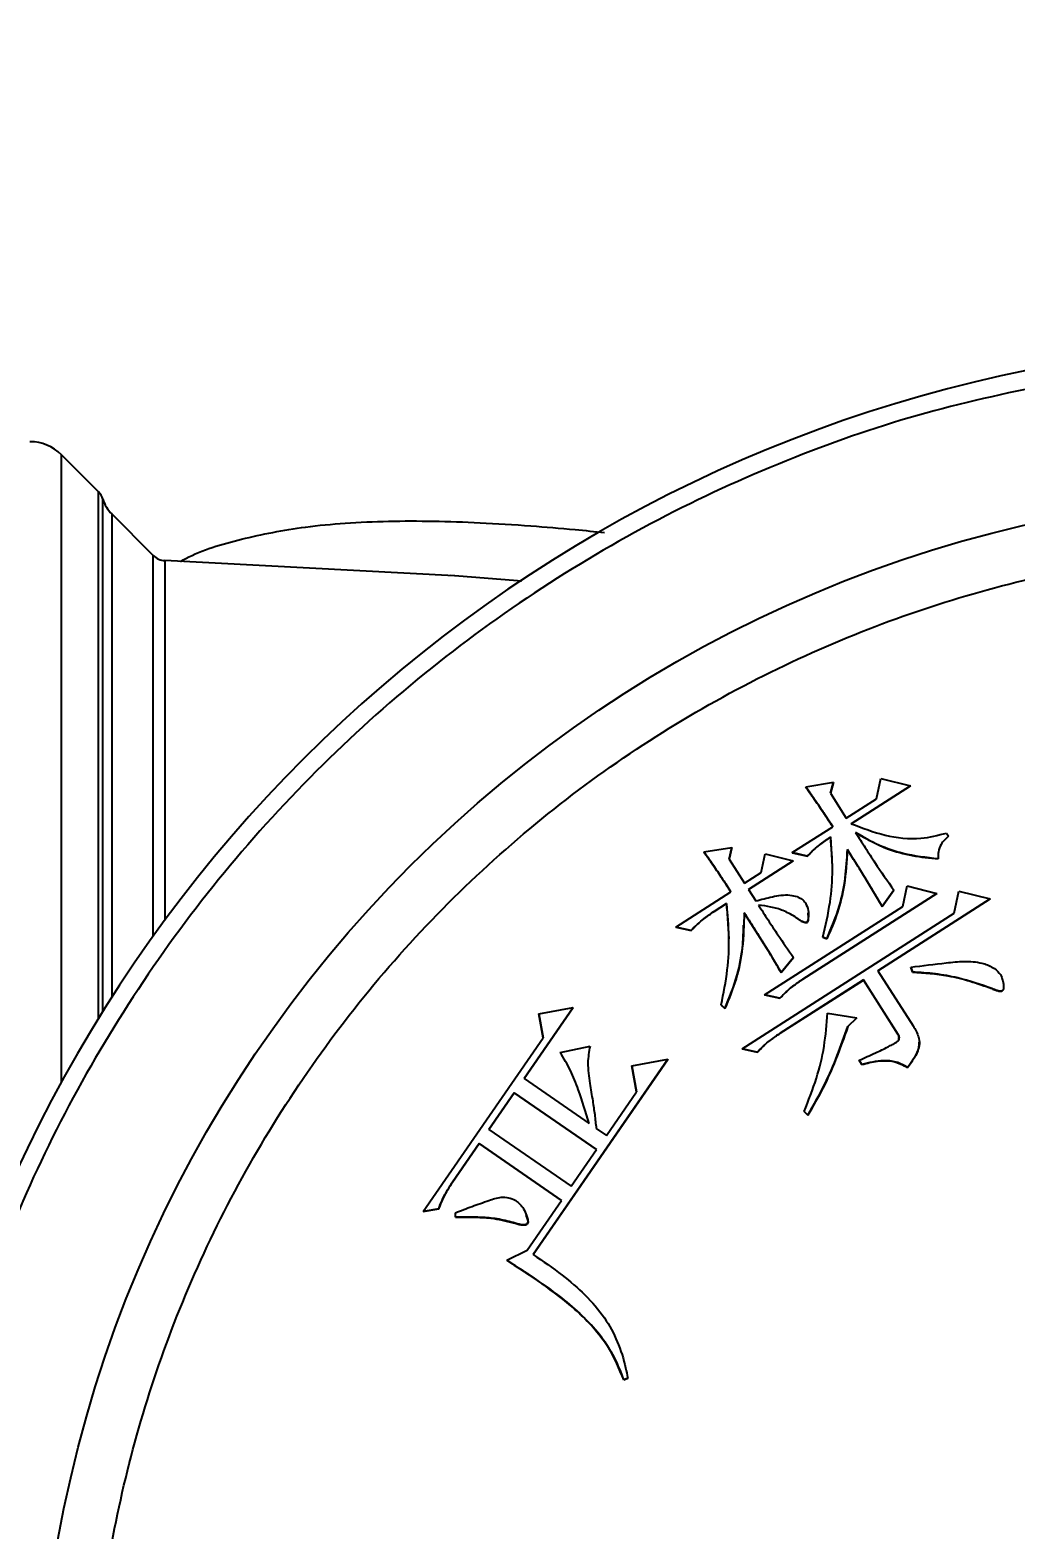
# Model space of a CAD drawing. Header units: millimetres. Extents: x 2126 to 3741, y 477 to 1658.
# Drawn here: x 3248.3 to 3303.7, y 1371.1 to 1455.4 of the extents above; entities that cross this region are included whole.
import ezdxf

# ---------------------------------------------------------------- set-up
doc = ezdxf.new("R2010")
doc.units = ezdxf.units.MM
doc.layers.add('AM_5', color=3, linetype='Continuous', lineweight=25)
doc.styles.add('SLDTEXTSTYLE1', font='txt.shx', dxfattribs={"width": 0.7, "bigfont": 'gbcbig.shx'})
doc.dimstyles.new('SLDDIMSTYLE12$0', dxfattribs={"dimtxt": 12, "dimasz": 10, "dimexe": 0, "dimexo": 0.0625, "dimgap": 0.875, "dimtad": 1, "dimdec": 1, "dimlfac": 1.8, "dimrnd": 1e-09, "dimzin": 12, "dimdsep": 46, "dimtxsty": 'SLDTEXTSTYLE1', "dimcen": 0.09, "dimdle": 8.16, "dimclrd": 3, "dimclre": 3, "dimadec": 0, "dimazin": 3, "dimtfac": 1, "dimtdec": 1, "dimtofl": 0, "dimtmove": 0, "dimatfit": 3, "dimfxl": 0, "dimfrac": 2, "dimtolj": 1, "dimlwd": 5, "dimlwe": 5, "dimarcsym": 0})

# ---------------------------------------------------------------- blocks, each defined once
blk = doc.blocks.new('*D71')
at = {"layer": 'AM_5', "color": 3, "linetype": 'Continuous', "lineweight": 5, "transparency": 16777216}
for p, q in [((3320.125, 1555.77), (2982.273, 1555.77)), ((2982.273, 1177.92), (2982.273, 1545.77))]:
    blk.add_line(p, q, dxfattribs=at)
at = {"layer": 'AM_5', "color": 3, "lineweight": 5, "transparency": 16777216}
blk.add_line((3215.258, 1167.92), (2982.273, 1167.92), dxfattribs=at)
at = {"layer": 'AM_5', "color": 3, "lineweight": 50, "transparency": 16777216}
for points in [[(2980.606, 1545.77), (2983.94, 1545.77), (2982.273, 1555.77)], [(2980.606, 1177.92), (2983.94, 1177.92), (2982.273, 1167.92)]]:
    blk.add_solid(points, dxfattribs=at)
at = {"layer": 'Defpoints', "color": 0, "lineweight": 50, "transparency": 16777216}
for p in [(2982.273, 1555.77), (3320.187, 1555.77), (3215.321, 1167.92)]:
    blk.add_point(p, dxfattribs=at)
at = {"layer": 'AM_5', "color": 0, "transparency": 16777216, "insert": (2975.398, 1361.845), "char_height": 12, "attachment_point": 5, "rotation": 90, "style": 'SLDTEXTSTYLE1'}
blk.add_mtext('\\A1;437', dxfattribs=at)

msp = doc.modelspace()

# ---------------------------------------------------------------- linework, layer by layer
at = {"color": 7, "linetype": 'Continuous', "lineweight": 25}
for p, q in [((3252.135, 1429.443), (3250.054, 1431.524)), ((3252.385, 1400.234), (3252.385, 1429.027)), ((3255.216, 1425.862), (3252.884, 1428.194)), ((3252.884, 1428.194), (3252.884, 1401.023)), ((3255.216, 1404.463), (3255.216, 1425.862)), ((3272.146, 1424.717), (3255.871, 1425.57)), ((3255.871, 1425.57), (3255.871, 1405.364)), ((3275.939, 1424.415), (3271.933, 1424.728)), ((3295.882, 1412.178), (3296.136, 1413.326)), ((3296.136, 1413.326), (3297.8, 1412.913)), ((3291.911, 1412.851), (3293.475, 1413.111)), ((3293.475, 1413.111), (3293.293, 1412.497)), ((3293.293, 1412.496), (3293.475, 1413.109)), ((3293.293, 1412.497), (3294.189, 1411.094)), ((3293.475, 1413.111), (3293.475, 1413.109)), ((3297.8, 1412.913), (3294.469, 1410.781)), ((3294.469, 1410.779), (3297.8, 1412.911)), ((3297.8, 1412.913), (3297.8, 1412.911)), ((3294.189, 1411.094), (3295.882, 1412.178)), ((3291.15, 1409.153), (3293.429, 1410.609)), ((3293.3, 1410.034), (3293.3, 1410.032)), ((3293.3, 1410.032), (3293.387, 1408.398)), ((3299.827, 1410.257), (3299.94, 1410.082)), ((3286.185, 1409.191), (3287.747, 1409.448)), ((3287.747, 1409.448), (3287.601, 1408.778)), ((3287.601, 1408.777), (3287.747, 1409.446)), ((3287.747, 1409.448), (3287.747, 1409.446)), ((3289.396, 1408.03), (3289.627, 1409.086)), ((3289.627, 1409.086), (3291.197, 1408.69)), ((3292.011, 1408.963), (3291.15, 1409.153)), ((3291.15, 1409.153), (3291.15, 1409.151)), ((3291.15, 1409.151), (3292.011, 1408.96)), ((3294.251, 1409.325), (3294.251, 1409.323)), ((3287.601, 1408.778), (3288.461, 1407.432)), ((3291.197, 1408.69), (3288.685, 1407.082)), ((3288.686, 1407.081), (3291.197, 1408.688)), ((3291.197, 1408.69), (3291.197, 1408.688)), ((3292.011, 1408.96), (3292.011, 1408.963)), ((3288.461, 1407.432), (3289.396, 1408.03)), ((3284.606, 1404.966), (3287.701, 1406.946)), ((3288.685, 1407.082), (3289.096, 1406.44)), ((3299.282, 1406.862), (3291.746, 1402.041)), ((3291.746, 1402.038), (3299.282, 1406.859)), ((3302.28, 1406.556), (3295.969, 1402.518)), ((3295.97, 1402.517), (3302.28, 1406.554)), ((3296.86, 1407.041), (3296.21, 1406.13)), ((3296.21, 1406.127), (3296.86, 1407.039)), ((3296.86, 1407.041), (3296.86, 1407.039)), ((3297.364, 1406.13), (3297.618, 1407.28)), ((3297.618, 1407.28), (3299.282, 1406.862)), ((3299.282, 1406.862), (3299.282, 1406.859)), ((3300.245, 1405.747), (3300.515, 1406.993)), ((3300.515, 1406.993), (3302.28, 1406.556)), ((3302.28, 1406.556), (3302.28, 1406.554)), ((3287.457, 1406.297), (3286.756, 1405.85)), ((3286.756, 1405.847), (3287.457, 1406.294)), ((3286.756, 1405.85), (3286.756, 1405.847)), ((3287.457, 1406.297), (3287.457, 1406.294)), ((3287.457, 1406.294), (3287.587, 1404.313)), ((3288.325, 1398.124), (3300.245, 1405.747)), ((3289.591, 1401.16), (3297.364, 1406.13)), ((3292.061, 1405.763), (3292.061, 1405.765)), ((3296.21, 1406.13), (3296.21, 1406.127)), ((3285.466, 1404.779), (3284.606, 1404.966)), ((3284.606, 1404.966), (3284.606, 1404.964)), ((3284.606, 1404.964), (3285.466, 1404.776)), ((3288.442, 1405.073), (3288.442, 1405.075)), ((3291.31, 1405.552), (3291.31, 1405.55)), ((3291.998, 1405.249), (3291.998, 1405.251)), ((3285.466, 1404.779), (3285.466, 1404.776)), ((3293.095, 1404.306), (3292.869, 1404.406)), ((3292.869, 1404.406), (3292.869, 1404.404)), ((3292.869, 1404.404), (3293.095, 1404.304)), ((3293.095, 1404.306), (3293.095, 1404.304)), ((3291.212, 1403.263), (3290.521, 1402.413)), ((3290.521, 1402.411), (3291.212, 1403.261)), ((3291.212, 1403.263), (3291.212, 1403.261)), ((3290.521, 1402.413), (3290.521, 1402.411)), ((3295.969, 1402.518), (3297.949, 1399.421)), ((3297.908, 1402.444), (3297.818, 1402.716)), ((3297.818, 1402.716), (3297.818, 1402.714)), ((3297.818, 1402.714), (3297.908, 1402.442)), ((3297.908, 1402.444), (3297.908, 1402.442)), ((3295.15, 1401.994), (3290.475, 1399.005)), ((3290.475, 1399.002), (3295.15, 1401.992)), ((3291.746, 1402.038), (3291.746, 1402.041)), ((3297.091, 1398.956), (3295.15, 1401.994)), ((3295.15, 1401.994), (3295.15, 1401.992)), ((3295.15, 1401.992), (3297.091, 1398.954)), ((3302.375, 1401.509), (3302.375, 1401.511)), ((3303.015, 1401.792), (3303.015, 1401.794)), ((3287.364, 1400.394), (3287.156, 1400.589)), ((3287.156, 1400.589), (3287.156, 1400.587)), ((3287.156, 1400.587), (3287.364, 1400.392)), ((3290.454, 1400.969), (3289.591, 1401.16)), ((3289.591, 1401.16), (3289.591, 1401.157)), ((3289.591, 1401.157), (3290.454, 1400.967)), ((3290.454, 1400.969), (3290.454, 1400.967)), ((3302.95, 1401.386), (3302.95, 1401.383)), ((3278.824, 1400.453), (3276.066, 1396.454)), ((3276.067, 1396.453), (3278.824, 1400.451)), ((3276.893, 1400.098), (3278.824, 1400.453)), ((3277.144, 1398.747), (3276.893, 1400.098)), ((3276.893, 1400.098), (3276.893, 1400.096)), ((3276.893, 1400.096), (3277.144, 1398.747)), ((3278.824, 1400.453), (3278.824, 1400.451)), ((3287.364, 1400.394), (3287.364, 1400.392)), ((3293.131, 1400.13), (3294.782, 1399.868)), ((3294.782, 1399.868), (3294.274, 1399.377)), ((3294.274, 1399.375), (3294.782, 1399.865)), ((3294.782, 1399.868), (3294.782, 1399.865)), ((3290.475, 1399.005), (3290.475, 1399.002)), ((3294.274, 1399.377), (3294.274, 1399.375)), ((3297.091, 1398.956), (3297.091, 1398.954)), ((3270.402, 1388.974), (3277.144, 1398.747)), ((3278.092, 1397.923), (3279.777, 1398.28)), ((3289.183, 1397.934), (3288.325, 1398.124)), ((3288.325, 1398.124), (3288.325, 1398.121)), ((3288.325, 1398.121), (3289.183, 1397.931)), ((3298.294, 1398.49), (3298.294, 1398.493)), ((3284.151, 1397.535), (3276.582, 1386.562)), ((3276.582, 1386.56), (3284.151, 1397.533)), ((3282.125, 1397.165), (3284.151, 1397.535)), ((3284.151, 1397.535), (3284.151, 1397.533)), ((3289.183, 1397.934), (3289.183, 1397.931)), ((3295.06, 1397.245), (3294.911, 1397.479)), ((3294.911, 1397.479), (3294.911, 1397.477)), ((3294.911, 1397.477), (3295.06, 1397.243)), ((3295.06, 1397.245), (3295.06, 1397.243)), ((3276.066, 1396.454), (3279.723, 1393.931)), ((3282.392, 1395.714), (3282.125, 1397.165)), ((3282.125, 1397.165), (3282.125, 1397.163)), ((3282.125, 1397.163), (3282.391, 1395.713)), ((3297.633, 1397.079), (3297.633, 1397.081)), ((3275.513, 1395.652), (3274.095, 1393.595)), ((3274.096, 1393.594), (3275.513, 1395.65)), ((3280.144, 1392.457), (3275.513, 1395.652)), ((3275.513, 1395.65), (3275.513, 1395.652)), ((3275.513, 1395.65), (3280.143, 1392.456)), ((3280.697, 1393.258), (3282.392, 1395.714)), ((3292.024, 1394.399), (3291.816, 1394.595)), ((3291.816, 1394.595), (3291.816, 1394.592)), ((3291.816, 1394.592), (3292.024, 1394.397)), ((3292.024, 1394.397), (3292.024, 1394.399)), ((3274.095, 1393.595), (3278.726, 1390.4)), ((3280.124, 1393.654), (3280.697, 1393.258)), ((3273.543, 1392.796), (3272.043, 1390.623)), ((3272.043, 1390.621), (3273.543, 1392.794)), ((3278.174, 1389.601), (3273.543, 1392.796)), ((3273.543, 1392.796), (3273.543, 1392.794)), ((3273.543, 1392.794), (3278.173, 1389.599)), ((3278.726, 1390.4), (3280.144, 1392.457)), ((3272.043, 1390.623), (3272.043, 1390.621)), ((3271.27, 1389.133), (3270.402, 1388.974)), ((3270.402, 1388.972), (3271.27, 1389.131)), ((3270.402, 1388.974), (3270.402, 1388.972)), ((3271.27, 1389.133), (3271.27, 1389.131)), ((3272.208, 1388.656), (3272.21, 1388.905)), ((3276.19, 1388.797), (3276.19, 1388.799)), ((3276.24, 1386.799), (3278.174, 1389.601)), ((3275.457, 1388.353), (3275.457, 1388.35)), ((3276.266, 1388.299), (3276.266, 1388.301)), ((3275.095, 1386.241), (3276.24, 1386.799)), ((3281.904, 1379.604), (3281.673, 1379.512)), ((3281.673, 1379.51), (3281.904, 1379.602)), ((3281.673, 1379.512), (3281.673, 1379.51)), ((3281.904, 1379.604), (3281.904, 1379.602))]:
    msp.add_line(p, q, dxfattribs=at)
at = {"color": 7, "linetype": 'Continuous', "lineweight": 25, "flags": 128}
for points in [[(3250.054, 1396.249), (3250.054, 1399.323), (3250.054, 1403.517), (3250.054, 1407.483), (3250.054, 1411.201), (3250.054, 1414.652), (3250.054, 1417.82), (3250.054, 1420.689), (3250.054, 1423.245), (3250.054, 1425.475), (3250.054, 1427.368), (3250.054, 1428.915), (3250.054, 1430.109), (3250.054, 1430.942), (3250.054, 1431.412), (3250.054, 1431.524)], [(3252.135, 1399.831), (3252.135, 1402.836), (3252.135, 1406.674), (3252.135, 1410.265), (3252.135, 1413.592), (3252.135, 1416.638), (3252.135, 1419.388), (3252.135, 1421.827), (3252.135, 1423.945), (3252.135, 1425.729), (3252.135, 1427.172), (3252.135, 1428.266), (3252.135, 1429.005), (3252.135, 1429.387), (3252.135, 1429.443)]]:
    msp.add_lwpolyline(points, dxfattribs=at)
at = {"color": 7, "linetype": 'Continuous', "lineweight": 25}
msp.add_circle((3320.244, 1357.867), 71.5, dxfattribs=at)
for centre, radius, start, end in [((3320.244, 1357.865), 80, 100.30604, 169.69383), ((3248.286, 1429.756), 2.5, 44.99977, 89.99969), ((3251.428, 1428.736), 1, 16.90237, 44.99987), ((3254.298, 1429.608), 2, 196.90236, 224.99969), ((3255.923, 1426.569), 1, 224.99969, 266.99945)]:
    msp.add_arc(centre, radius, start, end, dxfattribs=at)
for points, knots in [([(3306.11, 1435.593), (3303.614, 1435.066), (3298.577, 1434.004), (3291.2, 1431.465), (3283.958, 1428.196), (3276.979, 1424.133), (3270.376, 1419.322), (3264.282, 1413.829), (3258.79, 1407.736), (3253.978, 1401.133), (3249.915, 1394.154), (3246.646, 1386.912), (3244.107, 1379.535), (3243.045, 1374.497), (3242.519, 1372.001)], [0, 0, 0, 0, 0.079959, 0.161371, 0.244142, 0.328893, 0.414217, 0.5, 0.585778, 0.671102, 0.755858, 0.838624, 0.920039, 1, 1, 1, 1]), ([(3256.759, 1425.524), (3256.854, 1425.578), (3257.852, 1426.153), (3260.167, 1426.818), (3263.205, 1427.428), (3266.024, 1427.697), (3268.424, 1427.803), (3270.956, 1427.803), (3273.622, 1427.711), (3276.286, 1427.541), (3278.628, 1427.348), (3280.037, 1427.205), (3280.592, 1427.149)], [0, 0, 0, 0, 0.017525, 0.184137, 0.353482, 0.450762, 0.551832, 0.651487, 0.750721, 0.855208, 0.942911, 1, 1, 1, 1]), ([(3251.744, 1357.874), (3251.799, 1359.963), (3251.909, 1364.141), (3252.819, 1370.48), (3254.304, 1376.832), (3256.478, 1383.198), (3259.309, 1389.421), (3262.823, 1395.444), (3266.977, 1401.136), (3271.721, 1406.397), (3276.982, 1411.14), (3282.674, 1415.295), (3288.697, 1418.808), (3294.92, 1421.64), (3301.285, 1423.811), (3307.638, 1425.306), (3313.977, 1426.184), (3320.244, 1426.469), (3326.511, 1426.184), (3332.85, 1425.306), (3339.202, 1423.811), (3345.568, 1421.64), (3351.791, 1418.808), (3357.814, 1415.295), (3363.506, 1411.14), (3368.767, 1406.397), (3373.511, 1401.136), (3377.665, 1395.444), (3381.179, 1389.421), (3384.01, 1383.198), (3386.183, 1376.832), (3387.669, 1370.48), (3388.579, 1364.141), (3388.689, 1359.963), (3388.744, 1357.874)], [0, 0, 0, 0, 0.0291236, 0.0582485, 0.08912, 0.1199941, 0.1519015, 0.1843128, 0.2170688, 0.25, 0.2829312, 0.3156872, 0.3480985, 0.3800059, 0.4108775, 0.4417515, 0.4708745, 0.5, 0.529123, 0.5582485, 0.58912, 0.6199941, 0.6519015, 0.6843128, 0.7170688, 0.75, 0.7829312, 0.8156872, 0.8480985, 0.8800059, 0.9108775, 0.9417515, 0.9708751, 1, 1, 1, 1]), ([(3293.429, 1410.609), (3293.247, 1410.888), (3292.909, 1411.406), (3292.397, 1412.149), (3292.073, 1412.617), (3291.911, 1412.851)], [0, 0, 0, 0, 0.369297, 0.684635, 1, 1, 1, 1]), ([(3291.911, 1412.849), (3292.1, 1412.575), (3292.452, 1412.067), (3292.962, 1411.322), (3293.273, 1410.845), (3293.429, 1410.607)], [0, 0, 0, 0, 0.3693, 0.684618, 1, 1, 1, 1]), ([(3294.469, 1410.781), (3295.094, 1410.54), (3296.346, 1410.057), (3298.215, 1409.841), (3299.348, 1410.134), (3299.827, 1410.257)], [0, 0, 0, 0, 0.365081, 0.731832, 1, 1, 1, 1]), ([(3293.3, 1410.034), (3293.162, 1409.941), (3292.885, 1409.755), (3292.443, 1409.409), (3292.169, 1409.126), (3292.011, 1408.963)], [0, 0, 0, 0, 0.297538, 0.595282, 1, 1, 1, 1]), ([(3292.011, 1408.96), (3292.126, 1409.081), (3292.356, 1409.323), (3292.786, 1409.684), (3293.112, 1409.905), (3293.3, 1410.032)], [0, 0, 0, 0, 0.297563, 0.595363, 1, 1, 1, 1]), ([(3292.869, 1404.406), (3293.021, 1405.057), (3293.311, 1406.299), (3293.46, 1408.196), (3293.354, 1409.417), (3293.3, 1410.034)], [0, 0, 0, 0, 0.352766, 0.673509, 1, 1, 1, 1]), ([(3299.359, 1408.803), (3298.694, 1408.877), (3297.549, 1409.004), (3295.984, 1409.542), (3295.14, 1410.03), (3294.713, 1410.278)], [0, 0, 0, 0, 0.407022, 0.699492, 1, 1, 1, 1]), ([(3294.713, 1410.278), (3294.892, 1409.997), (3295.251, 1409.435), (3295.955, 1408.348), (3296.503, 1407.558), (3296.86, 1407.041)], [0, 0, 0, 0, 0.257454, 0.514908, 1, 1, 1, 1]), ([(3294.713, 1410.276), (3295.298, 1409.945), (3296.303, 1409.378), (3297.902, 1408.952), (3298.87, 1408.852), (3299.359, 1408.801)], [0, 0, 0, 0, 0.407493, 0.700455, 1, 1, 1, 1]), ([(3299.94, 1410.082), (3299.782, 1409.938), (3299.515, 1409.695), (3299.344, 1409.218), (3299.354, 1408.938), (3299.359, 1408.803)], [0, 0, 0, 0, 0.431037, 0.72606, 1, 1, 1, 1]), ([(3287.701, 1406.946), (3287.52, 1407.226), (3287.183, 1407.745), (3286.676, 1408.492), (3286.349, 1408.958), (3286.185, 1409.191)], [0, 0, 0, 0, 0.369183, 0.684555, 1, 1, 1, 1]), ([(3286.185, 1409.189), (3286.377, 1408.916), (3286.732, 1408.41), (3287.236, 1407.661), (3287.546, 1407.183), (3287.701, 1406.944)], [0, 0, 0, 0, 0.369183, 0.684554, 1, 1, 1, 1]), ([(3294.251, 1409.325), (3294.21, 1408.657), (3294.138, 1407.464), (3293.729, 1405.774), (3293.307, 1404.798), (3293.095, 1404.306)], [0, 0, 0, 0, 0.386257, 0.690164, 1, 1, 1, 1]), ([(3293.095, 1404.304), (3293.354, 1404.922), (3293.818, 1406.025), (3294.166, 1407.729), (3294.222, 1408.788), (3294.251, 1409.323)], [0, 0, 0, 0, 0.386701, 0.69077, 1, 1, 1, 1]), ([(3296.21, 1406.13), (3296.04, 1406.416), (3295.699, 1406.989), (3295.052, 1408.058), (3294.562, 1408.832), (3294.251, 1409.325)], [0, 0, 0, 0, 0.266774, 0.533551, 1, 1, 1, 1]), ([(3294.251, 1409.323), (3294.429, 1409.041), (3294.785, 1408.477), (3295.444, 1407.416), (3295.912, 1406.628), (3296.21, 1406.127)], [0, 0, 0, 0, 0.266774, 0.533551, 1, 1, 1, 1]), ([(3289.096, 1406.44), (3289.405, 1406.522), (3290.033, 1406.689), (3290.829, 1406.821), (3291.388, 1406.702), (3291.7, 1406.563), (3291.824, 1406.406), (3291.885, 1406.33)], [0, 0, 0, 0, 0.325958, 0.662347, 0.799326, 0.902609, 1, 1, 1, 1]), ([(3286.756, 1405.85), (3286.617, 1405.757), (3286.34, 1405.571), (3285.9, 1405.223), (3285.625, 1404.941), (3285.466, 1404.779)], [0, 0, 0, 0, 0.297582, 0.595326, 1, 1, 1, 1]), ([(3285.466, 1404.776), (3285.581, 1404.897), (3285.812, 1405.139), (3286.243, 1405.499), (3286.568, 1405.72), (3286.756, 1405.847)], [0, 0, 0, 0, 0.297614, 0.595386, 1, 1, 1, 1]), ([(3287.156, 1400.589), (3287.287, 1401.245), (3287.54, 1402.507), (3287.631, 1404.429), (3287.515, 1405.671), (3287.457, 1406.297)], [0, 0, 0, 0, 0.348691, 0.672019, 1, 1, 1, 1]), ([(3288.448, 1405.778), (3288.432, 1405.109), (3288.401, 1403.859), (3288.041, 1402.036), (3287.592, 1400.946), (3287.364, 1400.394)], [0, 0, 0, 0, 0.361932, 0.677077, 1, 1, 1, 1]), ([(3290.521, 1402.413), (3290.355, 1402.702), (3290.023, 1403.281), (3289.325, 1404.398), (3288.797, 1405.228), (3288.448, 1405.778)], [0, 0, 0, 0, 0.25307, 0.506097, 1, 1, 1, 1]), ([(3288.448, 1405.776), (3288.628, 1405.495), (3288.987, 1404.933), (3289.69, 1403.819), (3290.19, 1402.971), (3290.521, 1402.411)], [0, 0, 0, 0, 0.253024, 0.506045, 1, 1, 1, 1]), ([(3291.31, 1405.552), (3291.086, 1405.676), (3290.657, 1405.915), (3289.95, 1406.113), (3289.481, 1406.175), (3289.245, 1406.207)], [0, 0, 0, 0, 0.350612, 0.672174, 1, 1, 1, 1]), ([(3289.245, 1406.207), (3289.425, 1405.927), (3289.787, 1405.367), (3290.438, 1404.382), (3290.92, 1403.686), (3291.212, 1403.263)], [0, 0, 0, 0, 0.282431, 0.564866, 1, 1, 1, 1]), ([(3291.885, 1406.33), (3291.953, 1406.188), (3292.061, 1405.961), (3292.068, 1405.636), (3292.045, 1405.444), (3292.042, 1405.315), (3292.01, 1405.269), (3291.998, 1405.251)], [0, 0, 0, 0, 0.414992, 0.667292, 0.851809, 0.943552, 1, 1, 1, 1]), ([(3291.998, 1405.249), (3292.01, 1405.268), (3292.063, 1405.352), (3292.059, 1405.536), (3292.049, 1405.687), (3292.044, 1405.762)], [0, 0, 0, 0, 0.128729, 0.560423, 1, 1, 1, 1]), ([(3287.364, 1400.392), (3287.615, 1401.013), (3288.084, 1402.175), (3288.379, 1403.772), (3288.405, 1404.715), (3288.415, 1405.074)], [0, 0, 0, 0, 0.415089, 0.776689, 1, 1, 1, 1]), ([(3291.998, 1405.251), (3291.978, 1405.242), (3291.939, 1405.223), (3291.843, 1405.231), (3291.696, 1405.28), (3291.508, 1405.395), (3291.376, 1405.499), (3291.31, 1405.552)], [0, 0, 0, 0, 0.082107, 0.164925, 0.356677, 0.675002, 1, 1, 1, 1]), ([(3291.31, 1405.55), (3291.369, 1405.502), (3291.495, 1405.403), (3291.665, 1405.295), (3291.814, 1405.237), (3291.917, 1405.213), (3291.976, 1405.239), (3291.998, 1405.249)], [0, 0, 0, 0, 0.291839, 0.61532, 0.761132, 0.908025, 1, 1, 1, 1]), ([(3297.818, 1402.716), (3298.48, 1402.8), (3299.478, 1402.926), (3300.809, 1403.065), (3301.707, 1403.005), (3302.379, 1402.748), (3302.712, 1402.492), (3302.83, 1402.336), (3302.85, 1402.31)], [0, 0, 0, 0, 0.381103, 0.574669, 0.765651, 0.888057, 0.981539, 1, 1, 1, 1]), ([(3302.375, 1401.511), (3301.742, 1401.731), (3300.705, 1402.09), (3299.196, 1402.36), (3298.339, 1402.416), (3297.908, 1402.444)], [0, 0, 0, 0, 0.437716, 0.717507, 1, 1, 1, 1]), ([(3297.908, 1402.442), (3298.575, 1402.391), (3299.669, 1402.308), (3301.159, 1401.947), (3301.968, 1401.656), (3302.375, 1401.509)], [0, 0, 0, 0, 0.437036, 0.71725, 1, 1, 1, 1]), ([(3302.85, 1402.31), (3302.901, 1402.193), (3303.006, 1401.952), (3303.044, 1401.658), (3303.016, 1401.457), (3302.972, 1401.41), (3302.95, 1401.386)], [0, 0, 0, 0, 0.391814, 0.807915, 0.901195, 1, 1, 1, 1]), ([(3291.746, 1402.041), (3291.608, 1401.948), (3291.331, 1401.762), (3290.889, 1401.415), (3290.613, 1401.133), (3290.454, 1400.969)], [0, 0, 0, 0, 0.297214, 0.594601, 1, 1, 1, 1]), ([(3290.454, 1400.967), (3290.569, 1401.088), (3290.8, 1401.33), (3291.232, 1401.689), (3291.558, 1401.911), (3291.746, 1402.038)], [0, 0, 0, 0, 0.297248, 0.594686, 1, 1, 1, 1]), ([(3302.95, 1401.386), (3302.917, 1401.376), (3302.826, 1401.349), (3302.681, 1401.399), (3302.523, 1401.448), (3302.424, 1401.49), (3302.375, 1401.511)], [0, 0, 0, 0, 0.1702702, 0.4642597, 0.7315085, 1, 1, 1, 1]), ([(3302.375, 1401.509), (3302.449, 1401.478), (3302.577, 1401.425), (3302.744, 1401.376), (3302.866, 1401.355), (3302.926, 1401.375), (3302.95, 1401.383)], [0, 0, 0, 0, 0.40123, 0.68767, 0.874317, 1, 1, 1, 1]), ([(3291.816, 1394.595), (3292.061, 1395.216), (3292.532, 1396.408), (3292.988, 1398.269), (3293.083, 1399.506), (3293.131, 1400.13)], [0, 0, 0, 0, 0.35008, 0.672322, 1, 1, 1, 1]), ([(3290.475, 1399.005), (3290.336, 1398.912), (3290.059, 1398.726), (3289.617, 1398.38), (3289.342, 1398.097), (3289.183, 1397.934)], [0, 0, 0, 0, 0.297206, 0.594593, 1, 1, 1, 1]), ([(3289.183, 1397.931), (3289.298, 1398.052), (3289.528, 1398.294), (3289.96, 1398.654), (3290.287, 1398.875), (3290.475, 1399.002)], [0, 0, 0, 0, 0.297239, 0.594682, 1, 1, 1, 1]), ([(3294.274, 1399.377), (3294.051, 1398.748), (3293.637, 1397.576), (3292.903, 1395.901), (3292.317, 1394.901), (3292.024, 1394.399)], [0, 0, 0, 0, 0.365437, 0.681548, 1, 1, 1, 1]), ([(3292.024, 1394.397), (3292.359, 1394.975), (3292.983, 1396.053), (3293.696, 1397.737), (3294.081, 1398.828), (3294.274, 1399.375)], [0, 0, 0, 0, 0.365816, 0.682252, 1, 1, 1, 1]), ([(3294.911, 1397.479), (3295.214, 1397.616), (3295.762, 1397.863), (3296.387, 1398.156), (3296.757, 1398.353), (3296.93, 1398.452), (3297.046, 1398.526), (3297.122, 1398.598), (3297.153, 1398.69), (3297.159, 1398.801), (3297.127, 1398.895), (3297.099, 1398.943), (3297.091, 1398.956)], [0, 0, 0, 0, 0.35041, 0.630866, 0.725925, 0.790521, 0.841305, 0.86957, 0.898179, 0.941209, 0.984756, 1, 1, 1, 1]), ([(3297.091, 1398.954), (3297.113, 1398.914), (3297.156, 1398.833), (3297.157, 1398.712), (3297.132, 1398.618), (3297.095, 1398.566), (3297.066, 1398.547), (3297.06, 1398.543)], [0, 0, 0, 0, 0.2978425, 0.5995004, 0.7723333, 0.947577, 1, 1, 1, 1]), ([(3297.949, 1399.421), (3298.064, 1399.218), (3298.245, 1398.899), (3298.323, 1398.393), (3298.156, 1397.772), (3297.853, 1397.372), (3297.633, 1397.081)], [0, 0, 0, 0, 0.268227, 0.423788, 0.580622, 1, 1, 1, 1]), ([(3279.777, 1398.28), (3279.721, 1397.966), (3279.631, 1397.461), (3279.684, 1396.756), (3279.734, 1396.373), (3279.759, 1396.181)], [0, 0, 0, 0, 0.451045, 0.724772, 1, 1, 1, 1]), ([(3297.633, 1397.079), (3297.779, 1397.279), (3298.026, 1397.618), (3298.279, 1398.1), (3298.285, 1398.382), (3298.287, 1398.491)], [0, 0, 0, 0, 0.471494, 0.796305, 1, 1, 1, 1]), ([(3279.723, 1393.931), (3279.53, 1394.57), (3279.226, 1395.576), (3278.704, 1396.927), (3278.297, 1397.589), (3278.092, 1397.923)], [0, 0, 0, 0, 0.46227, 0.729265, 1, 1, 1, 1]), ([(3295.06, 1397.243), (3295.353, 1397.316), (3295.942, 1397.461), (3296.858, 1397.481), (3297.383, 1397.209), (3297.633, 1397.079)], [0, 0, 0, 0, 0.341787, 0.686073, 1, 1, 1, 1]), ([(3297.633, 1397.081), (3297.426, 1397.195), (3297.007, 1397.426), (3296.099, 1397.494), (3295.462, 1397.342), (3295.06, 1397.245)], [0, 0, 0, 0, 0.263652, 0.534652, 1, 1, 1, 1]), ([(3279.759, 1396.181), (3279.818, 1395.853), (3279.921, 1395.27), (3280.045, 1394.427), (3280.097, 1393.912), (3280.124, 1393.654)], [0, 0, 0, 0, 0.39149, 0.695584, 1, 1, 1, 1]), ([(3272.043, 1390.623), (3271.952, 1390.484), (3271.77, 1390.205), (3271.495, 1389.714), (3271.353, 1389.346), (3271.27, 1389.133)], [0, 0, 0, 0, 0.297154, 0.594531, 1, 1, 1, 1]), ([(3271.27, 1389.131), (3271.33, 1389.287), (3271.448, 1389.599), (3271.704, 1390.1), (3271.919, 1390.43), (3272.043, 1390.621)], [0, 0, 0, 0, 0.297176, 0.59463, 1, 1, 1, 1]), ([(3272.21, 1388.905), (3272.52, 1389.029), (3273.14, 1389.277), (3273.997, 1389.56), (3274.679, 1389.809), (3275.196, 1389.765), (3275.48, 1389.676), (3275.611, 1389.594), (3275.629, 1389.583)], [0, 0, 0, 0, 0.277873, 0.555831, 0.757162, 0.870741, 0.982618, 1, 1, 1, 1]), ([(3275.629, 1389.583), (3275.779, 1389.443), (3276.033, 1389.206), (3276.193, 1388.81), (3276.266, 1388.562), (3276.302, 1388.407), (3276.277, 1388.333), (3276.266, 1388.301)], [0, 0, 0, 0, 0.407699, 0.690083, 0.843754, 0.934161, 1, 1, 1, 1]), ([(3276.266, 1388.299), (3276.277, 1388.335), (3276.309, 1388.442), (3276.253, 1388.614), (3276.204, 1388.739), (3276.182, 1388.794)], [0, 0, 0, 0, 0.214595, 0.64658, 1, 1, 1, 1]), ([(3275.457, 1388.353), (3275.16, 1388.431), (3274.569, 1388.588), (3273.475, 1388.669), (3272.689, 1388.661), (3272.208, 1388.656)], [0, 0, 0, 0, 0.280043, 0.559301, 1, 1, 1, 1]), ([(3272.208, 1388.654), (3272.541, 1388.658), (3273.207, 1388.668), (3274.303, 1388.629), (3275.042, 1388.45), (3275.457, 1388.35)], [0, 0, 0, 0, 0.305273, 0.610747, 1, 1, 1, 1]), ([(3276.266, 1388.301), (3276.248, 1388.284), (3276.212, 1388.248), (3276.087, 1388.217), (3275.907, 1388.232), (3275.681, 1388.285), (3275.532, 1388.33), (3275.457, 1388.353)], [0, 0, 0, 0, 0.0876057, 0.1756397, 0.4450626, 0.7212942, 1, 1, 1, 1]), ([(3275.457, 1388.35), (3275.532, 1388.328), (3275.682, 1388.282), (3275.91, 1388.23), (3276.095, 1388.213), (3276.218, 1388.25), (3276.251, 1388.284), (3276.266, 1388.299)], [0, 0, 0, 0, 0.2779118, 0.5561017, 0.8354792, 0.9259082, 1, 1, 1, 1]), ([(3276.582, 1386.562), (3277.133, 1386.186), (3278.151, 1385.489), (3279.52, 1384.319), (3280.94, 1382.694), (3281.629, 1380.994), (3281.865, 1379.802), (3281.904, 1379.604)], [0, 0, 0, 0, 0.221372, 0.409276, 0.596404, 0.933221, 1, 1, 1, 1]), ([(3281.673, 1379.512), (3281.416, 1380.135), (3280.797, 1381.644), (3278.538, 1384.006), (3276.417, 1385.383), (3275.095, 1386.241)], [0, 0, 0, 0, 0.209452, 0.506883, 1, 1, 1, 1]), ([(3275.095, 1386.239), (3275.655, 1385.878), (3277.081, 1384.959), (3279.282, 1383.326), (3280.958, 1381.342), (3281.505, 1379.939), (3281.673, 1379.51)], [0, 0, 0, 0, 0.208482, 0.530284, 0.856465, 1, 1, 1, 1])]:
    msp.add_open_spline(points, degree=3, knots=knots, dxfattribs=at)

# ---------------------------------------------------------------- dimensions: what is measured, and where the dimension line sits
at = {"layer": 'AM_5'}
dim = msp.add_linear_dim(base=(2982.273, 1555.77), p1=(3215.321, 1167.92), p2=(3320.187, 1555.77), angle=90, text='437', dimstyle='SLDDIMSTYLE12$0', override={"dimlfac": 1}, dxfattribs=at)
dim.commit()
dim.dimension.update_dxf_attribs({"geometry": '*D71', "text_midpoint": (2975.398, 1361.845)})

doc.saveas('drawing.dxf')
